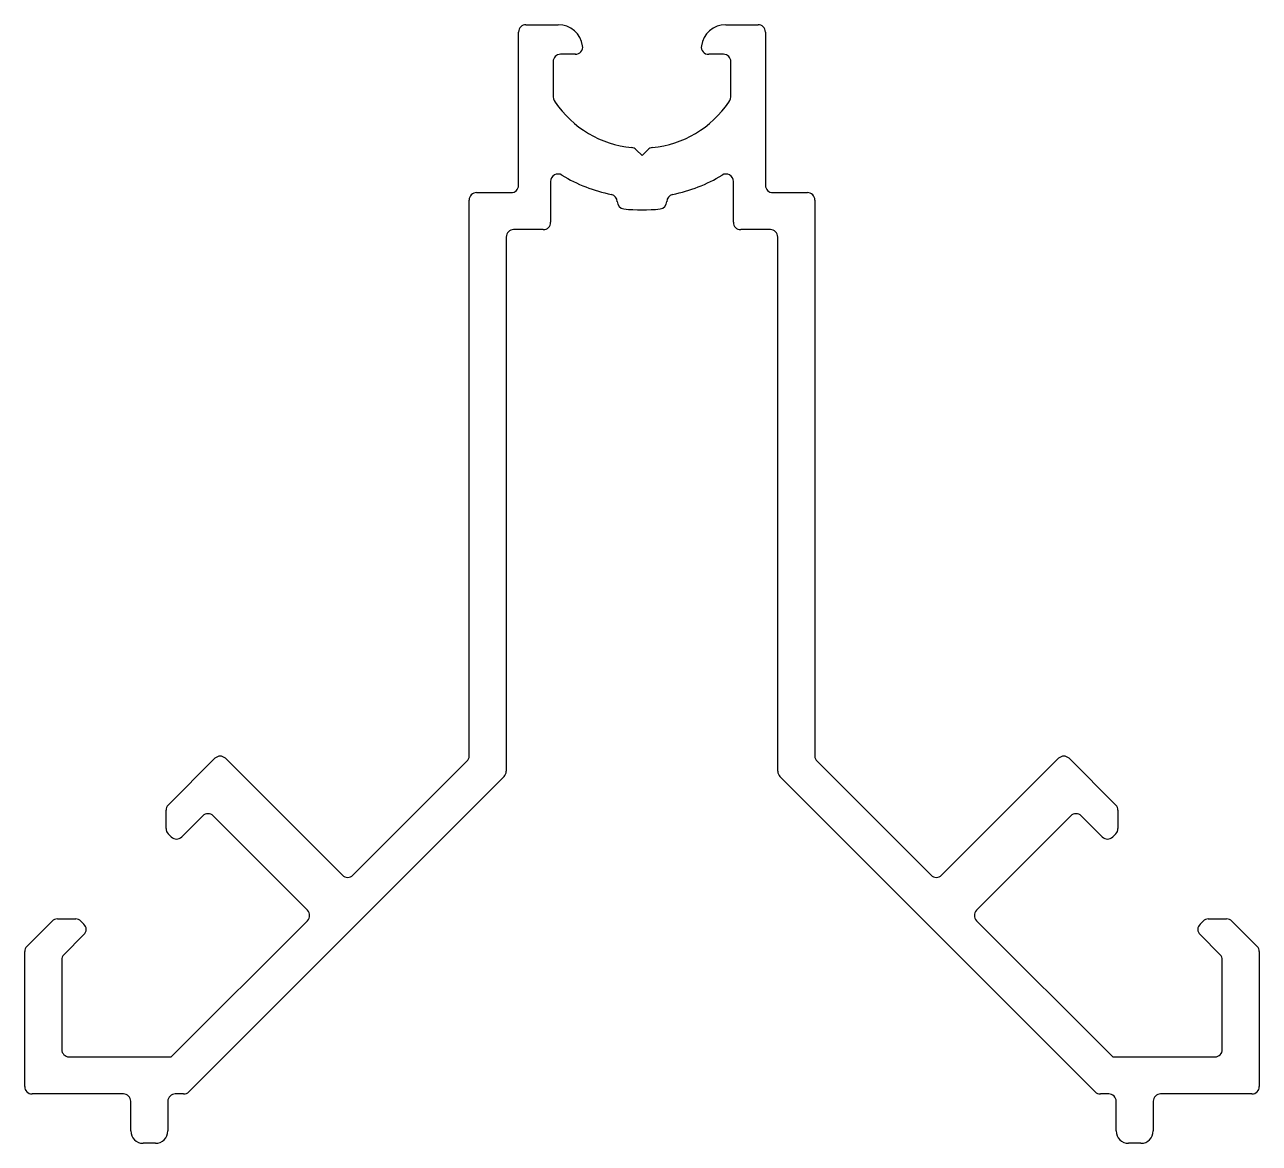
# Model space of a CAD drawing. Extents: x 812.7 to 862.7, y 506.1 to 551.4.
import ezdxf

# ---------------------------------------------------------------- set-up
doc = ezdxf.new("R2010")
doc.units = 0
doc.layers.get('0').update_dxf_attribs({"linetype": 'CONTINUOUS'})

msp = doc.modelspace()

# ---------------------------------------------------------------- linework, layer by layer
at = {"color": 0}
for p, q in [((832.661, 544.881), (832.661, 551.081)), ((832.961, 551.381), (834.268, 551.381)), ((841.054, 551.381), (842.361, 551.381)), ((842.661, 551.081), (842.661, 544.881)), ((834.961, 550.181), (834.361, 550.181)), ((840.961, 550.181), (840.361, 550.181)), ((834.061, 549.881), (834.061, 548.529)), ((841.261, 548.529), (841.261, 549.881)), ((837.427, 546.315), (837.661, 546.081)), ((837.661, 546.081), (837.895, 546.315)), ((833.961, 545.034), (833.961, 543.381)), ((841.361, 543.381), (841.361, 545.034)), ((830.961, 544.581), (832.361, 544.581)), ((842.961, 544.581), (844.361, 544.581)), ((830.661, 521.769), (830.661, 544.281)), ((836.661, 544.219), (836.661, 544.211)), ((838.661, 544.211), (838.661, 544.219)), ((844.661, 544.281), (844.661, 521.769)), ((833.661, 543.081), (832.461, 543.081)), ((842.861, 543.081), (841.661, 543.081)), ((832.161, 542.781), (832.161, 521.147)), ((843.161, 521.147), (843.161, 542.781)), ((818.472, 519.779), (820.365, 521.672)), ((820.79, 521.672), (825.527, 516.935)), ((825.951, 516.935), (830.573, 521.556)), ((844.749, 521.556), (849.37, 516.935)), ((849.794, 516.935), (854.532, 521.672)), ((854.956, 521.672), (856.849, 519.779)), ((832.073, 520.935), (819.307, 508.169)), ((856.015, 508.169), (843.249, 520.935)), ((818.384, 518.828), (818.384, 519.567)), ((856.937, 519.567), (856.937, 518.828)), ((819.87, 519.339), (819.022, 518.491)), ((824.113, 515.521), (820.295, 519.339)), ((855.027, 519.339), (851.209, 515.521)), ((856.3, 518.491), (855.451, 519.339)), ((818.598, 518.491), (818.472, 518.616)), ((856.849, 518.616), (856.724, 518.491)), ((812.749, 514.056), (813.771, 515.079)), ((813.983, 515.166), (814.726, 515.166)), ((814.938, 515.079), (815.062, 514.955)), ((818.598, 509.581), (824.113, 515.096)), ((851.209, 515.096), (856.724, 509.581)), ((860.26, 514.955), (860.383, 515.079)), ((860.595, 515.166), (861.338, 515.166)), ((861.55, 515.079), (862.573, 514.056)), ((815.062, 514.531), (814.249, 513.717)), ((861.073, 513.717), (860.26, 514.531)), ((812.661, 508.381), (812.661, 513.844)), ((814.161, 513.505), (814.161, 509.881)), ((861.161, 509.881), (861.161, 513.505)), ((862.661, 513.844), (862.661, 508.381)), ((814.461, 509.581), (818.598, 509.581)), ((856.724, 509.581), (860.861, 509.581)), ((816.658, 508.081), (812.961, 508.081)), ((819.095, 508.081), (818.758, 508.081)), ((856.564, 508.081), (856.227, 508.081)), ((862.361, 508.081), (858.664, 508.081)), ((816.958, 506.581), (816.958, 507.781)), ((818.458, 507.781), (818.458, 506.581)), ((856.864, 506.581), (856.864, 507.781)), ((858.364, 507.781), (858.364, 506.581)), ((817.958, 506.081), (817.458, 506.081)), ((857.864, 506.081), (857.364, 506.081))]:
    msp.add_line(p, q, dxfattribs=at)
for centre, radius, start, end in [((832.961, 551.081), 0.3, 90, 180), ((834.268, 550.381), 1, 8.2132, 90), ((841.054, 550.381), 1, 90, 171.7868), ((842.361, 551.081), 0.3, 360, 90), ((834.959, 550.482), 0.301, 270.2729, 7.9403), ((840.359, 550.479), 0.298, 171.3723, 270.4145), ((834.361, 549.881), 0.3, 90, 180), ((840.961, 549.881), 0.3, 0, 90), ((834.561, 548.529), 0.5, 180, 214.0164), ((840.761, 548.529), 0.5, 325.9836, 360), ((837.661, 550.621), 4.24, 214.0164, 264.3591), ((837.661, 550.621), 4.24, 275.6409, 325.9836), ((837.215, 546.103), 0.3, 45, 84.3591), ((838.107, 546.103), 0.3, 95.6409, 135), ((834.261, 545.034), 0.3, 58.676, 180), ((837.661, 550.621), 6.24, 238.676, 258.5346), ((837.661, 550.621), 6.24, 281.4654, 301.324), ((841.061, 545.034), 0.3, 360, 121.324), ((830.961, 544.281), 0.3, 90, 180), ((832.361, 544.881), 0.3, 270, 0), ((836.361, 544.211), 0.3, 360, 78.5346), ((838.961, 544.211), 0.3, 101.4654, 180), ((842.961, 544.881), 0.3, 180, 270), ((844.361, 544.281), 0.3, 0, 90), ((836.961, 544.219), 0.3, 180, 263.7599), ((838.361, 544.219), 0.3, 276.2401, 360), ((837.661, 550.621), 6.74, 263.7599, 276.2401), ((832.461, 542.781), 0.3, 90, 180), ((833.661, 543.381), 0.3, 270, 0), ((841.661, 543.381), 0.3, 180, 270), ((842.861, 542.781), 0.3, 0, 90), ((820.577, 521.46), 0.3, 45, 135), ((830.361, 521.769), 0.3, 315, 0), ((844.961, 521.769), 0.3, 180, 225), ((854.744, 521.46), 0.3, 45, 135), ((831.861, 521.147), 0.3, 315, 0), ((843.461, 521.147), 0.3, 180, 225), ((818.684, 519.567), 0.3, 135, 180), ((856.637, 519.567), 0.3, 0, 45), ((820.082, 519.127), 0.3, 45, 135), ((855.239, 519.127), 0.3, 45, 135), ((818.684, 518.828), 0.3, 180, 225), ((856.637, 518.828), 0.3, 315, 360), ((818.81, 518.703), 0.3, 225, 315), ((856.512, 518.703), 0.3, 225, 315), ((825.739, 517.147), 0.3, 225, 315), ((849.582, 517.147), 0.3, 225, 315), ((823.901, 515.308), 0.3, 315, 45), ((851.421, 515.308), 0.3, 135, 225), ((813.983, 514.866), 0.3, 90, 135), ((814.726, 514.866), 0.3, 45, 90), ((860.595, 514.866), 0.3, 90, 135), ((861.338, 514.866), 0.3, 45, 90), ((814.85, 514.743), 0.3, 315, 45), ((860.472, 514.743), 0.3, 135, 225), ((812.961, 513.844), 0.3, 135, 180), ((862.361, 513.844), 0.3, 0, 45), ((814.461, 513.505), 0.3, 135, 180), ((860.861, 513.505), 0.3, 0, 45), ((814.461, 509.881), 0.3, 180, 270), ((860.861, 509.881), 0.3, 270, 0), ((812.961, 508.381), 0.3, 180, 270), ((816.658, 507.781), 0.3, 360, 90), ((818.758, 507.781), 0.3, 90, 180), ((819.095, 508.381), 0.3, 270, 315), ((856.227, 508.381), 0.3, 225, 270), ((856.564, 507.781), 0.3, 0, 90), ((858.664, 507.781), 0.3, 90, 180), ((862.361, 508.381), 0.3, 270, 360), ((817.458, 506.581), 0.5, 180, 270), ((817.958, 506.581), 0.5, 270, 0), ((857.364, 506.581), 0.5, 180, 270), ((857.864, 506.581), 0.5, 270, 360)]:
    msp.add_arc(centre, radius, start, end, dxfattribs=at)

doc.saveas('drawing.dxf')
